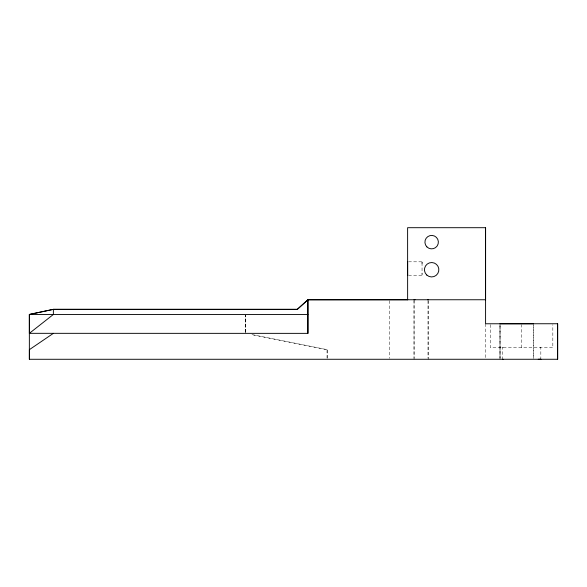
<?xml version="1.0" encoding="UTF-8"?>
<svg xmlns="http://www.w3.org/2000/svg" width="587" height="587" viewBox="0 0 587 587"><rect width="100%" height="100%" fill="white"/><g stroke="black" fill="none" stroke-linecap="round" stroke-linejoin="round"><path stroke-width="0.44" stroke-dasharray="2.94 2.2" d="M245.461 332.455L245.461 315.366L245.469 333.321L245.498 315.336L245.461 332.433M408.53 275.259L422.053 275.259L422.038 274.356M422.053 262.719L422.038 262.037M422.053 262.044L422.053 263.783M490.402 324.648L490.402 347.768L552.829 347.768L552.829 324.648M500.014 359.251L500.014 324.662L500.014 358.341M521.616 347.768L521.616 324.648M408.53 261.809L422.053 261.817M502.406 347.768L503.059 347.768L502.406 347.768L502.413 359.273M540.825 347.761L540.172 347.761L540.825 347.761L540.832 359.266M327.113 349.654L251.735 334.59L327.128 349.691L327.128 359.295L327.128 349.691M422.038 273.285L422.053 275.032M500.007 323.767L500.007 358.349M485.596 323.767L485.596 358.378M428.459 300.669L428.466 359.273M427.989 300.669L427.989 358.371M422.038 262.712L422.053 274.364M414.055 300.676L414.062 359.281M414.033 299.766L414.04 358.363M389.548 300.669L389.555 358.378M533.612 324.677L533.612 358.356L533.627 324.662"/><path stroke-width="0.88" d="M407.635 299.766L407.613 227.697L485.581 227.705L485.588 323.775L557.643 323.745L557.65 359.266L29.365 359.281L29.372 349.669L53.38 333.343M407.723 299.766L307.882 299.781L307.918 333.365L29.357 333.328L29.35 314.449L53.366 309.327L297.33 309.356L307.904 299.752L485.603 299.752M297.33 309.356L53.38 309.349L53.373 314.463L29.365 333.343M407.642 275.266L407.635 274.356M407.635 261.809L407.642 275.032M307.904 333.365L307.918 299.766L297.301 309.334M53.38 309.349L29.365 314.463L307.918 314.485M414.055 299.759L415.024 299.759M427.497 299.759L428.459 299.759M500.007 323.767L533.612 323.767M540.179 359.266L540.832 359.266L538.257 359.266M502.413 359.273L503.066 359.273M557.621 323.76L557.628 359.266M485.588 227.727L485.588 299.752M29.35 314.449L29.365 359.281M426.822 275.083A7.205 7.205 0 0 0 438.694 271.253A7.205 7.205 0 0 0 429.435 262.888A7.205 7.205 0 0 0 426.822 275.083M426.896 246.892A6.721 6.721 0 0 0 438.144 243.876A6.721 6.721 0 0 0 429.904 235.644A6.721 6.721 0 0 0 426.896 246.892"/></g></svg>
